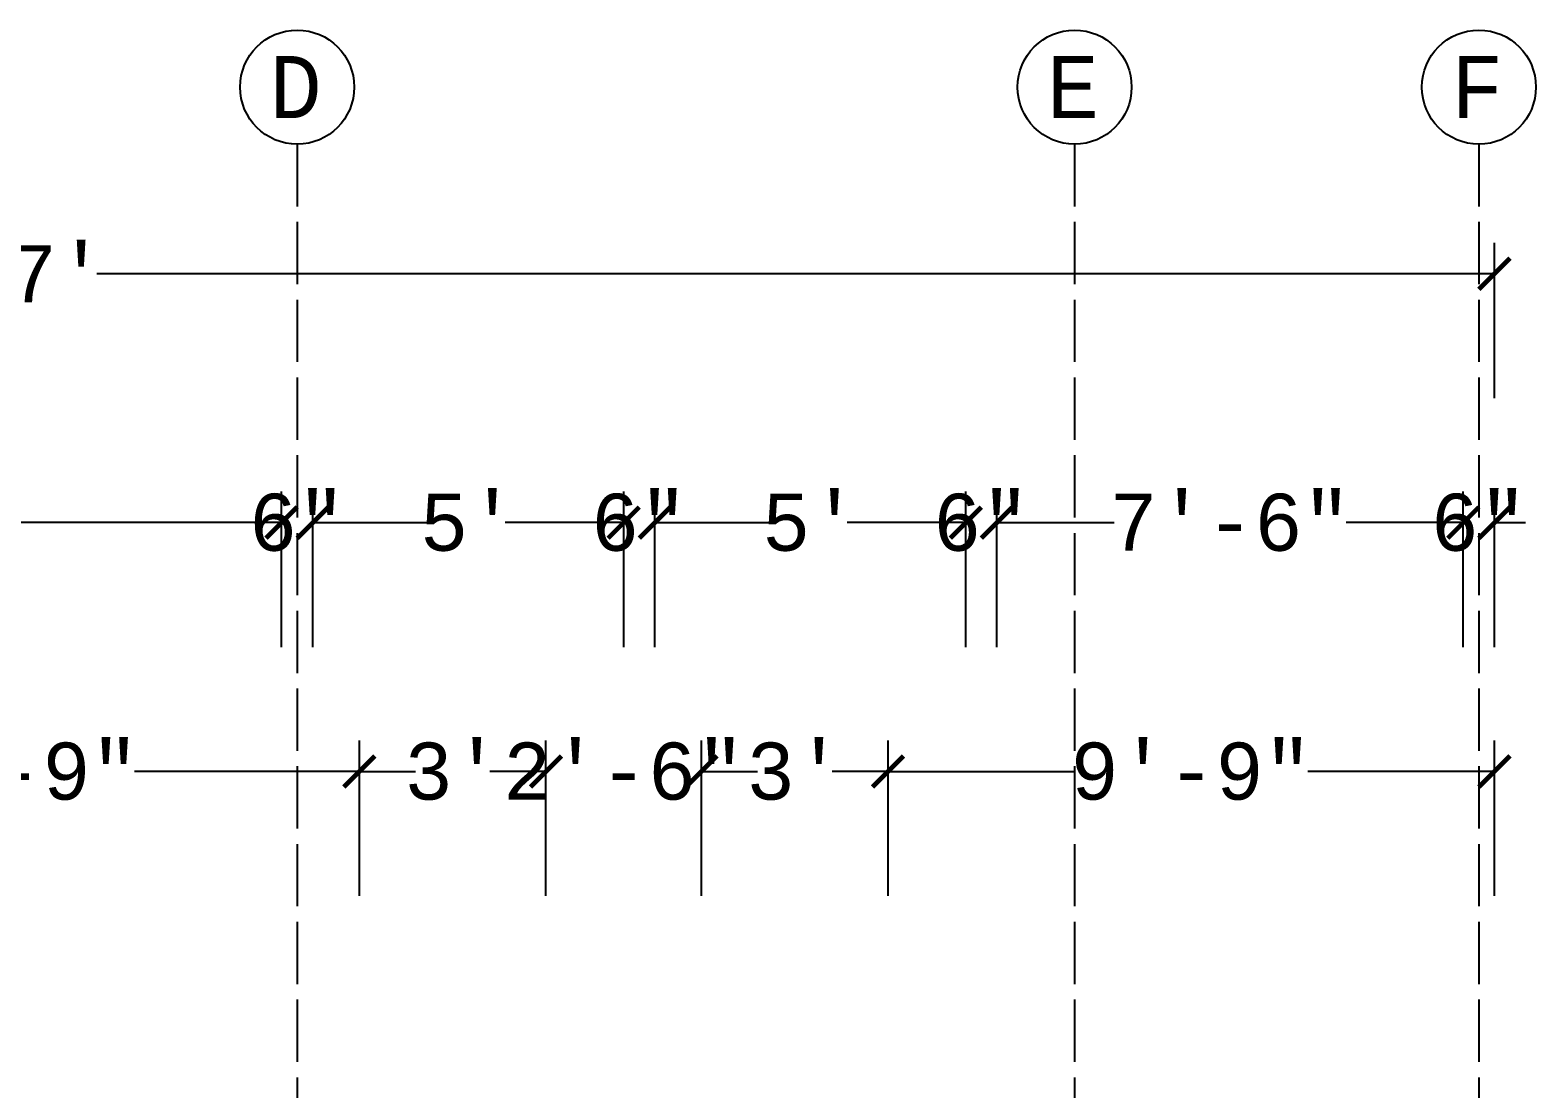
# Model space of a CAD drawing. Header units: inches. Extents: x 8351 to 42256, y 21052 to 33437.
# Drawn here: x 41758.7 to 42049.2, y 33231.5 to 33435.7 of the extents above; entities that cross this region are included whole.
import ezdxf

# ---------------------------------------------------------------- set-up
doc = ezdxf.new("R2010")
doc.units = ezdxf.units.IN
doc.header["$MEASUREMENT"] = 0
doc.linetypes.add('ACAD_ISO02W100', pattern=[15, 12, -3])
doc.layers.add('A-DIM', color=7, linetype='Continuous', lineweight=25)
doc.layers.add('A-G-BEAM', color=8, linetype='ACAD_ISO02W100')
doc.styles.get("Standard").update_dxf_attribs({"font": 'consolab.ttf', "height": 11})

# ---------------------------------------------------------------- blocks, each defined once
blk = doc.blocks.new('_ArchTick')
at = {"color": 0, "linetype": 'ByBlock', "const_width": 0.15}
blk.add_lwpolyline([(-0.5, -0.5), (0.5, 0.5)], dxfattribs=at)

msp = doc.modelspace()

# ---------------------------------------------------------------- linework, layer by layer
at = {"layer": 'A-DIM'}
for p, q in [((42041.2, 33364.72), (42041.2, 33394.72)), ((42041.2, 33388.72), (41771.55, 33388.72)), ((41807.2, 33316.72), (41807.2, 33346.72)), ((41807.2, 33316.72), (41807.2, 33346.72)), ((41813.2, 33316.72), (41813.2, 33346.72)), ((41813.2, 33316.72), (41813.2, 33346.72)), ((41873.2, 33316.72), (41873.2, 33346.72)), ((41873.2, 33316.72), (41873.2, 33346.72)), ((41879.2, 33316.72), (41879.2, 33346.72)), ((41879.2, 33316.72), (41879.2, 33346.72)), ((41939.2, 33316.72), (41939.2, 33346.72)), ((41939.2, 33316.72), (41939.2, 33346.72)), ((41945.2, 33316.72), (41945.2, 33346.72)), ((41945.2, 33316.72), (41945.2, 33346.72)), ((42035.2, 33316.72), (42035.2, 33346.72)), ((42035.2, 33316.72), (42035.2, 33346.72)), ((42041.2, 33316.72), (42041.2, 33346.72)), ((41807.2, 33340.72), (41711.25, 33340.72)), ((41807.2, 33340.72), (41801.2, 33340.72)), ((41813.2, 33340.72), (41819.2, 33340.72)), ((41813.2, 33340.72), (41836.08, 33340.72)), ((41873.2, 33340.72), (41850.32, 33340.72)), ((41873.2, 33340.72), (41867.2, 33340.72)), ((41879.2, 33340.72), (41885.2, 33340.72)), ((41879.2, 33340.72), (41902.08, 33340.72)), ((41939.2, 33340.72), (41916.32, 33340.72)), ((41939.2, 33340.72), (41933.2, 33340.72)), ((41945.2, 33340.72), (41951.2, 33340.72)), ((41945.2, 33340.72), (41967.82, 33340.72)), ((42035.2, 33340.72), (42012.58, 33340.72)), ((42035.2, 33340.72), (42029.2, 33340.72)), ((42041.2, 33340.72), (42047.2, 33340.72)), ((41822.2, 33268.72), (41822.2, 33298.72)), ((41822.2, 33268.72), (41822.2, 33298.72)), ((41858.2, 33268.72), (41858.2, 33298.72)), ((41858.2, 33268.72), (41858.2, 33298.72)), ((41888.2, 33268.72), (41888.2, 33298.72)), ((41888.2, 33268.72), (41888.2, 33298.72)), ((41924.2, 33268.72), (41924.2, 33298.72)), ((41924.2, 33268.72), (41924.2, 33298.72)), ((42041.2, 33268.72), (42041.2, 33298.72)), ((41822.2, 33292.72), (41778.78, 33292.72)), ((41822.2, 33292.72), (41833.01, 33292.72)), ((41858.2, 33292.72), (41847.39, 33292.72)), ((41858.2, 33292.72), (41852.2, 33292.72)), ((41888.2, 33292.72), (41894.2, 33292.72)), ((41888.2, 33292.72), (41899.01, 33292.72)), ((41924.2, 33292.72), (41913.39, 33292.72)), ((41924.2, 33292.72), (41960.18, 33292.72)), ((42041.2, 33292.72), (42005.22, 33292.72))]:
    msp.add_line(p, q, dxfattribs=at)
at = {"layer": 'A-G-BEAM'}
for p, q in [((41810.2, 33413.72), (41810.2, 32332.72)), ((41960.2, 33413.72), (41960.2, 32332.72)), ((42038.2, 33413.72), (42038.2, 32332.72))]:
    msp.add_line(p, q, dxfattribs=at)
at = {"layer": 'A-G-BEAM', "color": 7, "linetype": 'Continuous'}
for centre in [(41810.2, 33424.72), (41960.2, 33424.72), (42038.2, 33424.72)]:
    msp.add_circle(centre, 11, dxfattribs=at)

# ---------------------------------------------------------------- block references
at = {"layer": 'A-DIM', "xscale": 6, "yscale": 6, "zscale": 6}
for p in [(42041.2, 33388.72), (41807.2, 33340.72), (41807.2, 33340.72), (41873.2, 33340.72), (41873.2, 33340.72), (41939.2, 33340.72), (41939.2, 33340.72), (42035.2, 33340.72), (42035.2, 33340.72), (41822.2, 33292.72), (41858.2, 33292.72), (41858.2, 33292.72), (41924.2, 33292.72), (42041.2, 33292.72)]:
    msp.add_blockref('_ArchTick', p, dxfattribs=at)
at = {"layer": 'A-DIM', "xscale": 6, "yscale": 6, "zscale": 6, "rotation": 180}
for p in [(41813.2, 33340.72), (41813.2, 33340.72), (41879.2, 33340.72), (41879.2, 33340.72), (41945.2, 33340.72), (41945.2, 33340.72), (42041.2, 33340.72), (41822.2, 33292.72), (41888.2, 33292.72), (41888.2, 33292.72), (41924.2, 33292.72)]:
    msp.add_blockref('_ArchTick', p, dxfattribs=at)

# ---------------------------------------------------------------- texts
at = {"layer": 'A-DIM', "char_height": 11, "attachment_point": 5}
for s, insert in [("\\A1;47'", (41759.2, 33388.72)), ('\\A1;6"', (41810.2, 33340.72)), ("\\A1;5'", (41843.2, 33340.72)), ('\\A1;6"', (41876.2, 33340.72)), ("\\A1;5'", (41909.2, 33340.72)), ('\\A1;6"', (41942.2, 33340.72)), ('\\A1;7\'-6"', (41990.2, 33340.72)), ('\\A1;6"', (42038.2, 33340.72)), ('\\A1;11\'-9"', (41751.7, 33292.72)), ("\\A1;3'", (41840.2, 33292.72)), ('\\A1;2\'-6"', (41873.2, 33292.72)), ("\\A1;3'", (41906.2, 33292.72)), ('\\A1;9\'-9"', (41982.7, 33292.72))]:
    msp.add_mtext(s, dxfattribs=dict(at, insert=insert))
at = {"layer": 'A-G-BEAM', "color": 7, "char_height": 12, "attachment_point": 1}
for s, insert in [('D ', (41804.81, 33430.74)), ('E ', (41954.81, 33430.74)), ('F ', (42032.81, 33430.74))]:
    msp.add_mtext_dynamic_manual_height_columns(s, width=13.2112, gutter_width=60, heights=[0], dxfattribs=dict(at, insert=insert))

doc.saveas('drawing.dxf')
